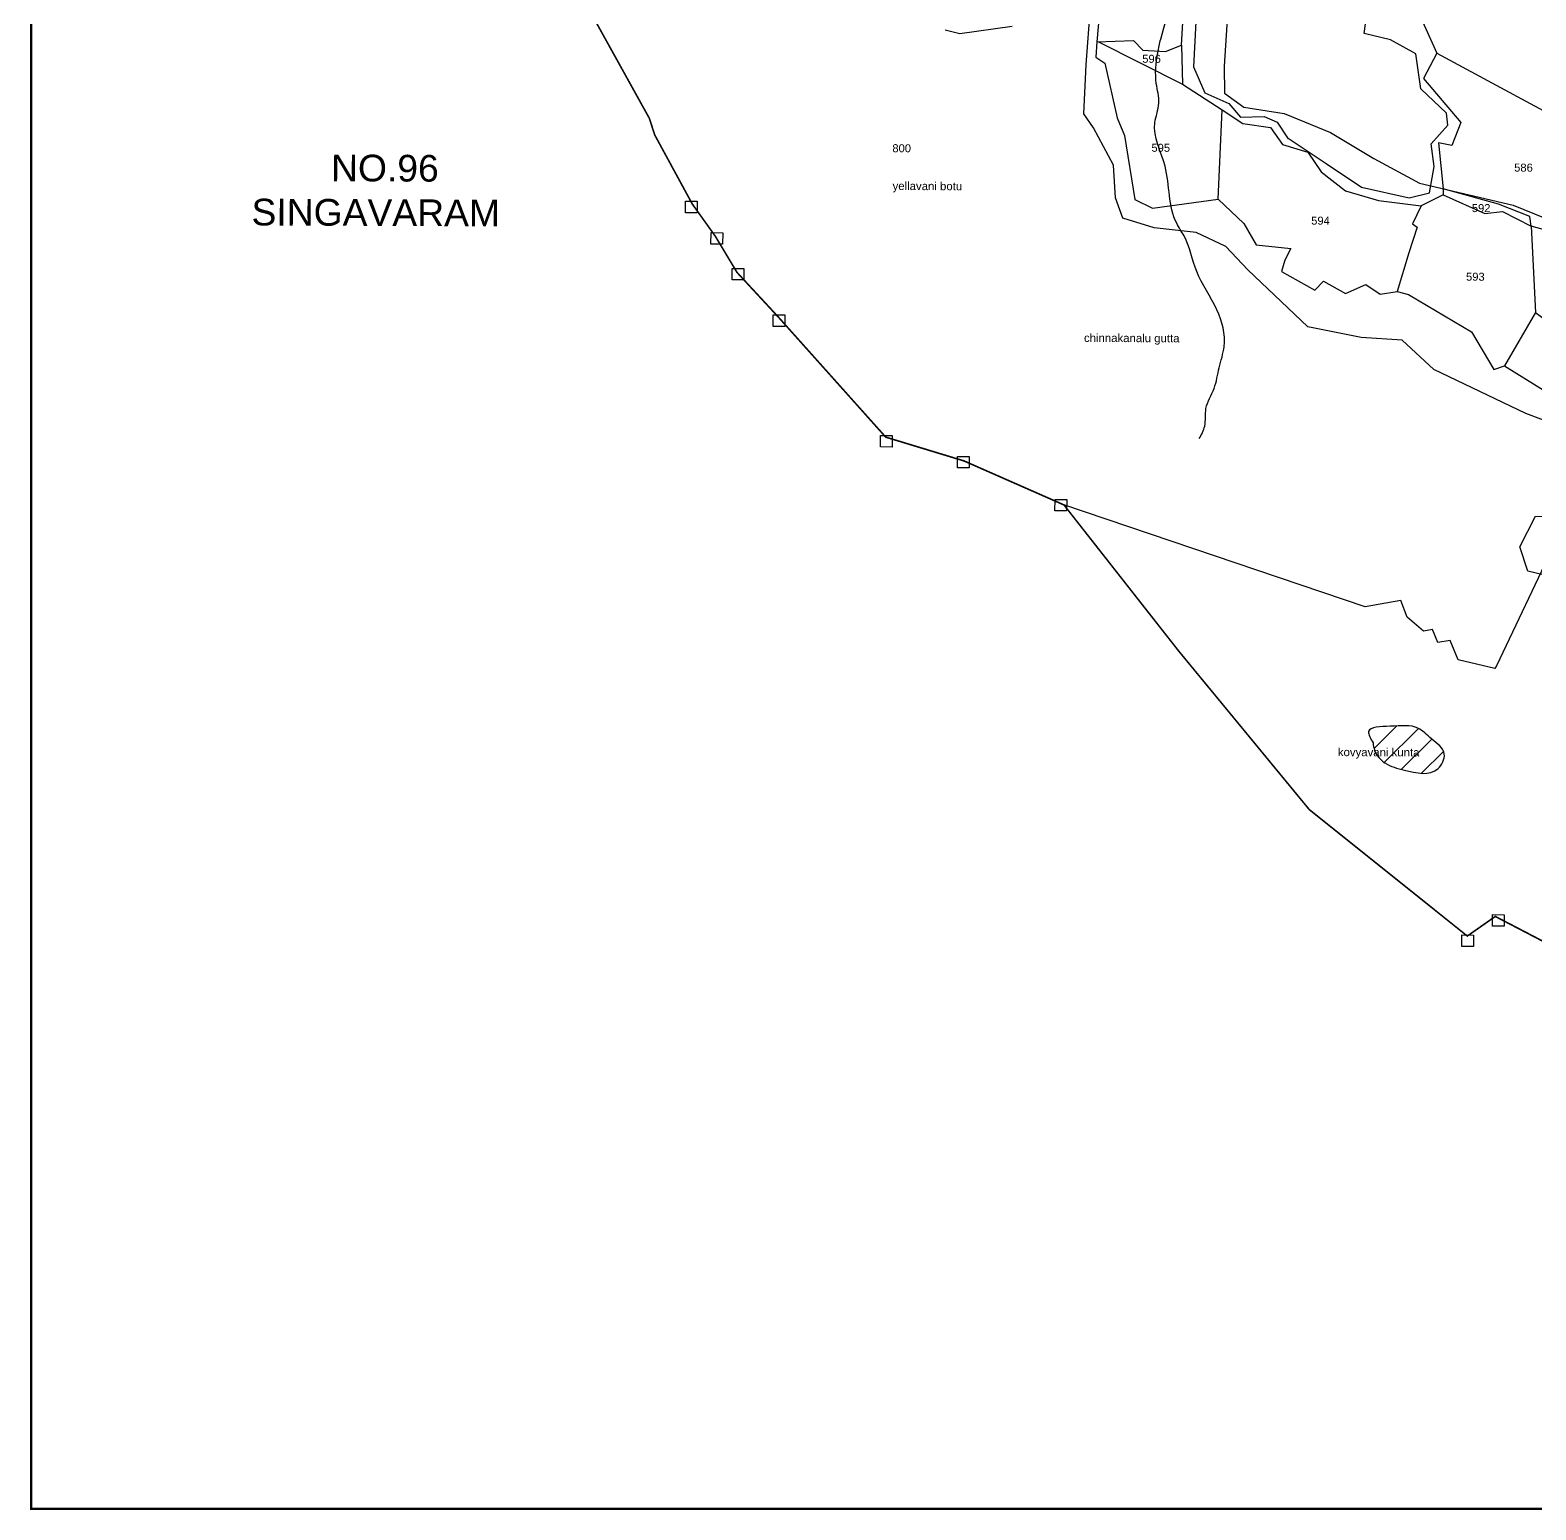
# Model space of a CAD drawing. Header units: inches. Extents: x 179671 to 186598, y 1613440 to 1621634.
# Drawn here: x 179671 to 182493, y 1613440 to 1616213 of the extents above; entities that cross this region are included whole.
import ezdxf
from ezdxf.enums import TextEntityAlignment as Align

# ---------------------------------------------------------------- set-up
doc = ezdxf.new("R2010")
doc.units = ezdxf.units.IN
doc.header["$LTSCALE"] = 15
doc.header["$MEASUREMENT"] = 0
for name, color, linetype in [('HILLS', 3, 'Continuous'), ('PLOT', 7, 'Continuous'), ('PLOT NO', 7, 'Continuous'), ('ROAD', 1, 'Continuous'), ('STREAM', 4, 'Continuous'), ('text1', 7, 'Continuous'), ('VILLAGE BOUNADRY', 5, 'Continuous'), ('VILLAGE BOUNADRY STONES', 1, 'Continuous')]:
    doc.layers.add(name, color=color, linetype=linetype)
doc.styles.get("Standard").update_dxf_attribs({"font": 'arial.ttf'})

msp = doc.modelspace()

# ---------------------------------------------------------------- hatches: boundary and pattern name
at = {"layer": 'STREAM'}
h = msp.add_hatch(dxfattribs=at)
h.set_pattern_fill('ANSI31', color=256, scale=254.535425, angle=-0.2316)
h.set_pattern_definition([(44.7684, (179073.567, 1616750.192), (-22.40683, 22.58873), [])])
edge = h.paths.add_edge_path()
edge.add_spline(control_points=[(182187.6, 1614877.1), (182182.9, 1614885.1), (182169.5, 1614907.6), (182228.6, 1614907.3), (182267.9, 1614913), (182297.3, 1614883), (182328.9, 1614861), (182305.6, 1614811.6), (182252.7, 1614824.4), (182211.2, 1614834.7), (182190.1, 1614857.4), (182188.2, 1614872.4), (182187.6, 1614877.1)], knot_values=[0, 0, 0, 0, 4.461055, 12.617209, 22.910651, 29.353761, 36.542259, 42.344591, 54.767727, 62.415987, 68.446991, 71.225438, 71.225438, 71.225438, 71.225438], degree=3, periodic=0)

# ---------------------------------------------------------------- linework, layer by layer
at = {"layer": 'HILLS'}
for points in [[(181855.7, 1616228.3), (181851.1, 1616143.6), (181872.5, 1616095.1), (181917.3, 1616075.3), (181939.4, 1616049.5), (181983.7, 1616050.9), (182008.1, 1616039.9), (182028.8, 1616008.8)], [(182028.2, 1616010.1), (182099.7, 1615962.5), (182165.9, 1615918.5), (182255.3, 1615898.7), (182293.3, 1615908), (182302.4, 1615956.9), (182296.3, 1615999.6), (182328, 1616034.7), (182325.5, 1616057.3), (182277.2, 1616102.8), (182267.5, 1616168.1), (182220.2, 1616194.3), (182171.2, 1616206.1), (182176.7, 1616247.1)]]:
    msp.add_lwpolyline(points, dxfattribs=at)
at = {"layer": 'PLOT'}
for points in [[(181669.9, 1616190.8), (181738.7, 1616193.3), (181756.3, 1616174.8), (181798.6, 1616172.5), (181828.7, 1616184.6), (181831.3, 1616226.7), (181841.4, 1616250.2), (181842.9, 1616271.6), (181857.5, 1616305.6), (181879.1, 1616358.3), (181895.7, 1616363.3), (181888.4, 1616400.9), (181859.2, 1616422.8), (181874, 1616434.2), (181867.6, 1616470.1)], [(181679, 1616296.6), (181679, 1616296.6), (181679, 1616296.6), (181669.9, 1616190.8), (181667.9, 1616162.1), (181684.8, 1616150.7), (181707.9, 1616048.3), (181721.9, 1616015.3), (181741.2, 1615895.3), (181774.1, 1615879.1), (181897.5, 1615896), (181904.7, 1616063.1)], [(182274.5, 1616241.4), (182307.4, 1616169.4), (182282, 1616122), (182352.2, 1616039.8), (182335.1, 1615996.4), (182310.2, 1616001.7), (182319.2, 1615915.5), (182318.8, 1615904.3), (182277.7, 1615883.6), (182261.5, 1615849.4), (182270.4, 1615843.7), (182254.4, 1615795.6), (182232.9, 1615722.6), (182254, 1615717.1), (182372, 1615647.6), (182413.7, 1615576.9), (182434.2, 1615583.8), (182566, 1615501.5)], [(181672.9, 1616190.9), (181830.7, 1616111.7), (181904.7, 1616063.1), (181943.5, 1616037.6), (181995.2, 1616030.5), (182018.1, 1615998.1), (182065.5, 1615983.7), (182090.2, 1615947.2), (182135.9, 1615911.7), (182197.8, 1615893.5), (182277.7, 1615883.6)], [(181828.7, 1616184.6), (181830.7, 1616111.7)], [(182307.4, 1616169.4), (182593.5, 1616015), (182582.4, 1615909.9), (182578.1, 1615872.7), (182625.6, 1615794.1), (182619.6, 1615714.6), (182566, 1615501.5)], [(183140, 1615578), (183155.7, 1615633.6), (183196.6, 1615667.9), (183112.7, 1615676.1), (182937.2, 1615703), (182937.4, 1615671), (182857.5, 1615730.1), (182852.6, 1615729.3), (182715.9, 1615756.9), (182625.6, 1615794.1), (182593.9, 1615798.5), (182567.7, 1615821.9), (182484, 1615845.5), (182481.2, 1615863.7), (182422.4, 1615886.7), (182319.2, 1615915.5)], [(181897.5, 1615896), (181945.7, 1615850.2), (181968.3, 1615810.5), (182033.6, 1615803.2), (182022.3, 1615781.4), (182015.7, 1615760.4), (182078.3, 1615725.5), (182094.6, 1615742.2), (182136.2, 1615719.3), (182173.8, 1615736.3), (182201.2, 1615717.6), (182232.9, 1615722.6)], [(182318.8, 1615904.3), (182397.3, 1615869.2), (182430.3, 1615873.1), (182484, 1615845.5), (182492, 1615683.7), (182434.2, 1615583.8)], [(182492, 1615683.7), (182532.8, 1615653.8), (182575.2, 1615700.9), (182600.1, 1615770.5), (182593.9, 1615798.5)], [(182526.9, 1615248.9), (182418.8, 1615021.5), (182415.9, 1615016.8), (182347.2, 1615032.8), (182332.2, 1615068.9), (182308.8, 1615065.4), (182298.9, 1615089.6), (182282, 1615086.2), (182251.3, 1615112.8), (182239.7, 1615144.2), (182172.7, 1615131.8), (181608.3, 1615323)]]:
    msp.add_lwpolyline(points, dxfattribs=at)
at = {"layer": 'ROAD'}
for points in [[(181923.2, 1616368.1), (181908.4, 1616145.2), (181909.4, 1616094.4), (181945.3, 1616068.2), (182021.2, 1616056.3), (182107.6, 1616020.6), (182189.2, 1615972.1), (182274.9, 1615926), (182450.3, 1615884.4), (182613.2, 1615818.2), (182719.2, 1615773.1), (182820.7, 1615753.6), (182893.1, 1615731.2), (182973.3, 1615661.6), (183128.4, 1615571.7), (183201.2, 1615492.5), (183240.1, 1615480.2), (183281.1, 1615448.7), (183335, 1615382), (183476.3, 1615314.8), (183569.7, 1615296.4), (183650.2, 1615263.6), (183707.5, 1615215.9), (183803, 1615159.2)], [(182632.4, 1615434.6), (182474.1, 1615494.3), (182301.3, 1615576.6), (182242.1, 1615631.7), (182165.6, 1615636.6), (182065.5, 1615656.5), (181952.8, 1615763.7), (181911.6, 1615807.1), (181856.3, 1615833.5), (181777.5, 1615841.9), (181718.7, 1615860.4), (181704.6, 1615898.7), (181701.4, 1615959.7), (181663.4, 1616029.5), (181645.8, 1616055.9), (181650.2, 1616147.6), (181658.1, 1616256.6)], [(182540.5, 1615184.1), (182477.7, 1615199.1), (182462.5, 1615244.3), (182491.9, 1615302.2), (182565, 1615299.6)]]:
    msp.add_lwpolyline(points, dxfattribs=at)
at = {"layer": 'STREAM'}
msp.add_lwpolyline([(181511.1, 1616219.2), (181413.1, 1616205.4), (181385.7, 1616212.8)], dxfattribs=at)
for points in [[(181861.9, 1615447.2), (181872.1, 1615470.8), (181874.5, 1615503.5), (181889.7, 1615541.4), (181899.3, 1615580.1), (181908.5, 1615619.5), (181894.8, 1615688.7), (181857.1, 1615760.4), (181833.3, 1615827.2), (181819.6, 1615850.7), (181797.7, 1615957.6), (181778.7, 1616039.1), (181786.1, 1616075.9), (181781.4, 1616112.8), (181784, 1616170.1), (181789.6, 1616196), (181811, 1616268.8), (181825.8, 1616347.9), (181846, 1616404.5), (181880.6, 1616435.2), (181868.7, 1616503.1), (181862.4, 1616566.6), (181854, 1616596.2), (181843.8, 1616621), (181844, 1616650.5), (181834.4, 1616682), (181828.5, 1616707.9), (181810.6, 1616766.4), (181812, 1616813.4), (181812.2, 1616861.1), (181803.3, 1616908.9), (181796.2, 1616954.2), (181800.7, 1617007.6), (181814.2, 1617062.5), (181838, 1617114.3), (181867.8, 1617157), (181931.6, 1617244), (181964.5, 1617291), (181978.5, 1617322.9), (181981, 1617339.2), (182008.2, 1617346.3), (182038.4, 1617358.9), (182053.6, 1617369.7), (182054.9, 1617397.4), (182060.5, 1617436.7)], [(182187.6, 1614877.1), (182179.2, 1614898.2), (182219.5, 1614908.2), (182271.7, 1614904.5), (182297.6, 1614884.3), (182321, 1614856.2), (182309.6, 1614829), (182246.4, 1614826), (182209.9, 1614839.6), (182190.4, 1614863.2), (182187.6, 1614877.1)]]:
    msp.add_spline(points, degree=3, dxfattribs=at)
at = {"layer": 'VILLAGE BOUNADRY', "color": 5, "const_width": 4}
msp.add_lwpolyline([(179672.8, 1621079.7), (186596.1, 1621079.7), (186596.1, 1613441.9), (179672.8, 1613441.9)], close=True, dxfattribs=at)
at = {"layer": 'VILLAGE BOUNADRY', "const_width": 3}
msp.add_lwpolyline([(182592.6, 1614460.3), (182416.7, 1614551.9), (182364.2, 1614515.2), (182068.2, 1614752), (181823.6, 1615048.9), (181608.3, 1615323), (181420.8, 1615405.5), (181274.3, 1615450), (181072.7, 1615675.4), (180995.6, 1615758.6), (180954.9, 1615826.5), (180911.9, 1615886.6), (180841.4, 1616016.2), (180831.2, 1616047.6), (180707.6, 1616270.4)], dxfattribs=at)
at = {"layer": 'VILLAGE BOUNADRY STONES'}
for points in [[(180899, 1615892), (180920.8, 1615891.9), (180920.8, 1615870.4), (180898.9, 1615870.5)], [(180946.9, 1615833.2), (180968.7, 1615833.1), (180968.6, 1615811.6), (180946.8, 1615811.7)], [(180986.5, 1615766.2), (181008.4, 1615766.1), (181008.3, 1615744.6), (180986.4, 1615744.7)], [(181063.6, 1615679.1), (181085.5, 1615679), (181085.4, 1615657.5), (181063.5, 1615657.6)], [(181264.6, 1615453.1), (181286.4, 1615453.1), (181286.4, 1615431.5), (181264.5, 1615431.6)], [(181408.8, 1615413.9), (181430.6, 1615413.8), (181430.6, 1615392.3), (181408.7, 1615392.3)], [(181591.6, 1615333.4), (181613.4, 1615333.3), (181613.3, 1615311.8), (181591.5, 1615311.9)], [(182411.3, 1614555.3), (182433.2, 1614555.2), (182433.1, 1614533.7), (182411.2, 1614533.8)], [(182354.1, 1614517.2), (182376, 1614517.1), (182375.9, 1614495.6), (182354, 1614495.7)]]:
    msp.add_lwpolyline(points, close=True, dxfattribs=at)

# ---------------------------------------------------------------- texts
at = {"layer": 'PLOT NO'}
for s, p in [('596', (181772.5, 1616158.9)), ('800', (181304.2, 1615991.3)), ('595', (181789.7, 1615992.2)), ('586', (182469.5, 1615955)), ('592', (182390.2, 1615879.2)), ('594', (182089.1, 1615855.6)), ('593', (182379.3, 1615750.6))]:
    msp.add_text(s, height=15, rotation=359.7684, dxfattribs=at).set_placement(p, align=Align.MIDDLE_CENTER)
at = {"layer": 'text1'}
for s, p in [('yellavani botu', (181287.1, 1615913.1)), ('chinnakanalu gutta', (181645.8, 1615628.4)), ('kovyavani kunta', (182121.6, 1614852.3))]:
    msp.add_text(s, height=15.272, rotation=359.7684, dxfattribs=at).set_placement(p)
at = {"layer": 'text1', "color": 1, "insert": (180166.4, 1615979.8), "char_height": 50, "width": 296.849, "attachment_point": 1, "rotation": 359.7684}
msp.add_mtext('\\pi29.68303;  NO.96 \\P\\pi-80.24194;SINGAVARAM', dxfattribs=at)

doc.saveas('drawing.dxf')
